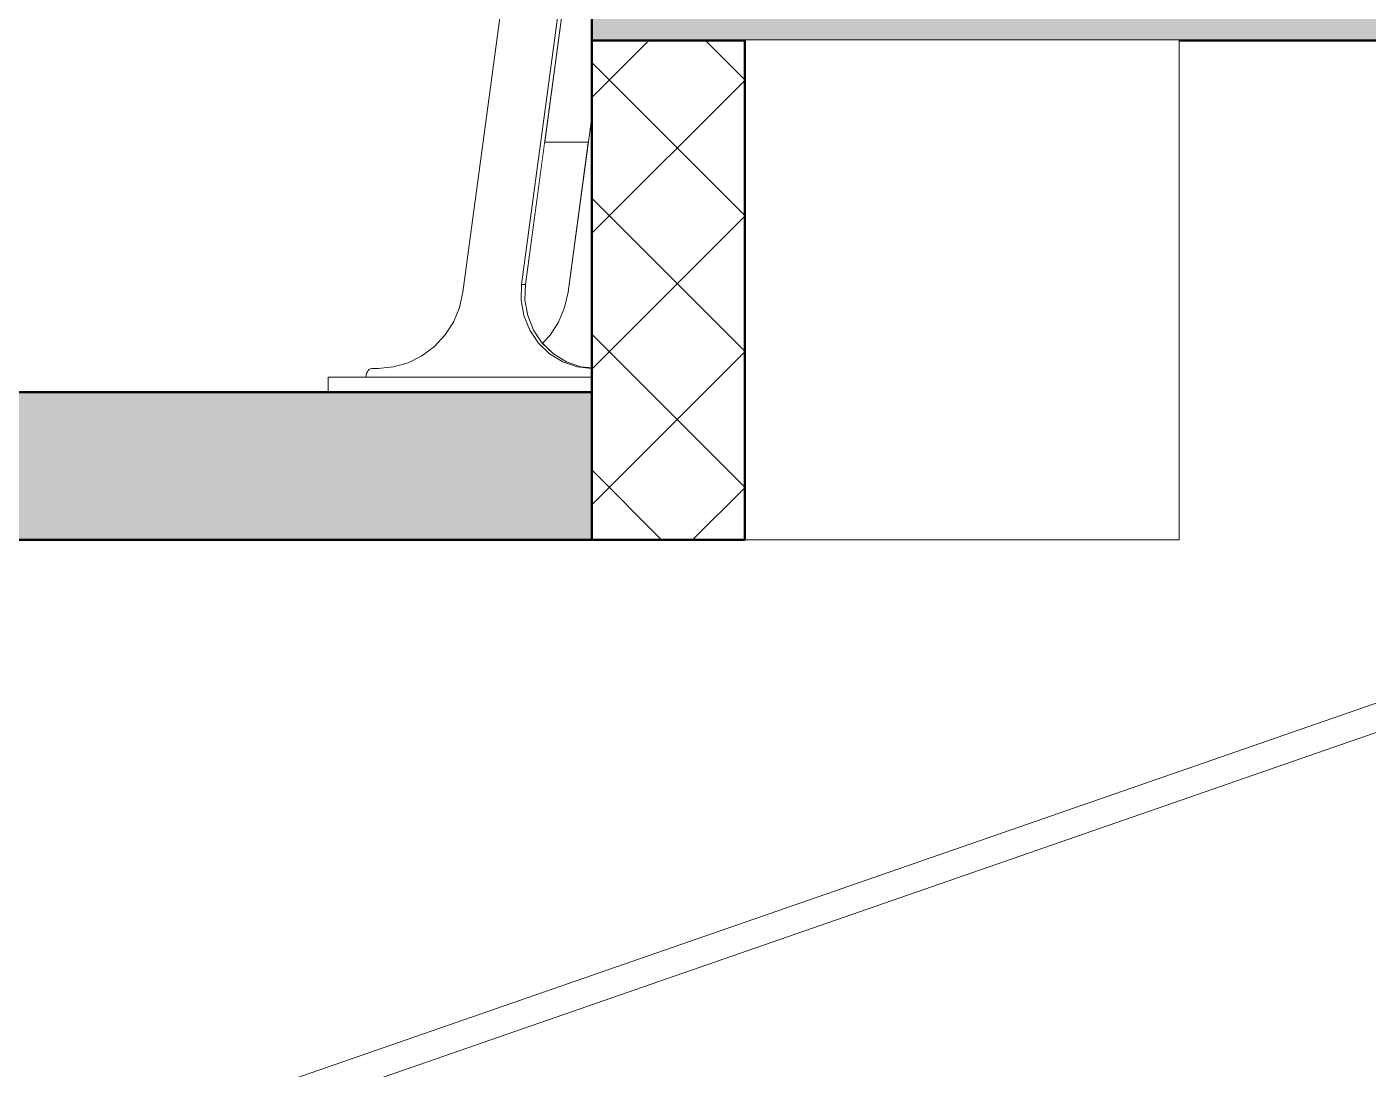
# Model space of a CAD drawing. Header units: millimetres. Extents: x -46169 to 247764, y -86316 to 18123.
# Drawn here: x 232790 to 233697, y -82134 to -81429 of the extents above; entities that cross this region are included whole.
import ezdxf

# ---------------------------------------------------------------- set-up
doc = ezdxf.new("R2010")
doc.units = ezdxf.units.MM
doc.header["$MEASUREMENT"] = 0
doc.linetypes.add('Wipeout_Contour', pattern=[1000, 0, -1000])
for name, color, linetype in [('New_A-20-M_Floor_Slab', 7, 'Continuous'), ('New_A-20-M_Roof', 7, 'Continuous'), ('New_A-25-M_Wall_Int', 7, 'Continuous'), ('New_A-35-M_FFE_Fixed', 7, 'Continuous')]:
    doc.layers.add(name, color=color, linetype=linetype)
for name, color, linetype, lineweight, true_color in [('New_A-20-M_Floor_Slab_Pen_No__107', 7, 'Continuous', 15, 0xa6a6a6), ('New_A-20-M_Floor_Slab_Pen_No__27', 7, 'Continuous', 50, 0x2a2a2a), ('New_A-20-M_Floor_Slab_Pen_No__29', 7, 'Continuous', 50, 0x2a2a2a), ('New_A-20-M_Floor_Slab_Pen_No__81', 7, 'Continuous', 20, 0x6a6a6a)]:
    doc.layers.add(name, color=color, linetype=linetype, lineweight=lineweight, true_color=true_color)
for name, color, linetype, lineweight in [('New_A-20-M_Floor_Slab_Pen_No__87', 8, 'Continuous', 20), ('New_A-20-M_Floor_Slab_Pen_No__89', 8, 'Continuous', 20), ('New_A-20-M_Roof_Pen_No__92', 8, 'Continuous', 13), ('New_A-35-M_FFE_Fixed_Pen_No__1', 7, 'Continuous', 13)]:
    doc.layers.add(name, color=color, linetype=linetype, lineweight=lineweight)

# ---------------------------------------------------------------- blocks, each defined once
blk = doc.blocks.new('Section Elem_36_5', base_point=(221877.12, -83027.49))
at = {"color": 254, "linetype": 'Wipeout_Contour', "lineweight": 0, "ltscale": 1728781.318272853}
blk.add_wipeout([(233140.1, -81506.74), (233169.67, -81506.74), (233171.96, -81489.76), (233171.96, -81337.99), (233192.43, -81337.99), (233205.08, -81244.11), (233175.51, -81244.11)], dxfattribs=at).dxf.layer = 'New_A-25-M_Wall_Int'
blk = doc.blocks.new('Section Elem_42_5', base_point=(221877.12, -83027.49))
at = {"color": 254, "linetype": 'Wipeout_Contour', "lineweight": 0, "ltscale": 740963.504321}
blk.add_wipeout([(233124.52, -81603.08), (233124.53, -81603.08), (233137.51, -81506.74)], dxfattribs=at).dxf.layer = 'New_A-20-M_Floor_Slab'
at = {"color": 254, "linetype": 'Wipeout_Contour', "lineweight": 0, "ltscale": 2964141.305111647}
blk.add_wipeout([(233126.78, -81613.74), (233128.64, -81624.22), (233132.61, -81634.07), (233138.5, -81642.81), (233138.71, -81643.01), (233143.8, -81637.52), (233149.53, -81628.58), (233153.63, -81618.73), (233155.98, -81608.29), (233169.67, -81506.74), (233140.1, -81506.74), (233127.11, -81603.08)], dxfattribs=at).dxf.layer = 'New_A-20-M_Floor_Slab'
at = {"layer": 'New_A-20-M_Floor_Slab_Pen_No__89', "linetype": 'Continuous'}
blk.add_line((233169.67, -81506.74), (233140.1, -81506.74), dxfattribs=at)
blk = doc.blocks.new('Section Elem_47_5', base_point=(221877.12, -83027.49))
at = {"color": 254, "linetype": 'Wipeout_Contour', "lineweight": 0, "ltscale": 988060.069035}
blk.add_wipeout([(233130.02, -81634.07), (233135.92, -81642.81), (233138.5, -81642.81), (233132.61, -81634.07)], dxfattribs=at).dxf.layer = 'New_A-35-M_FFE_Fixed'
at = {"color": 254, "linetype": 'Wipeout_Contour', "lineweight": 0, "ltscale": 988135.396926}
blk.add_wipeout([(233146.05, -81650.06), (233143.47, -81650.06), (233152.33, -81655.49), (233154.92, -81655.49)], dxfattribs=at).dxf.layer = 'New_A-35-M_FFE_Fixed'
at = {"color": 254, "linetype": 'Wipeout_Contour', "lineweight": 0, "ltscale": 988213.517408}
blk.add_wipeout([(233164.7, -81658.85), (233162.11, -81658.85), (233171.96, -81659.95), (233171.96, -81659.66)], dxfattribs=at).dxf.layer = 'New_A-35-M_FFE_Fixed'
at = {"color": 254, "linetype": 'Wipeout_Contour', "lineweight": 0, "ltscale": 987908.576726}
blk.add_wipeout([(233171.96, -81665.99), (232993.5, -81665.99), (232993.5, -81675.99), (233171.96, -81675.99)], dxfattribs=at).dxf.layer = 'New_A-35-M_FFE_Fixed'
at = {"layer": 'New_A-35-M_FFE_Fixed_Pen_No__1', "linetype": 'Continuous'}
blk.add_line((232993.5, -81675.99), (232993.5, -81665.99), dxfattribs=at)
at = {"color": 254, "linetype": 'Wipeout_Contour', "lineweight": 0, "ltscale": 988029.166588}
blk.add_wipeout([(233126.05, -81624.22), (233130.02, -81634.07), (233132.61, -81634.07), (233128.64, -81624.22)], dxfattribs=at).dxf.layer = 'New_A-35-M_FFE_Fixed'
at = {"color": 254, "linetype": 'Wipeout_Contour', "lineweight": 0, "ltscale": 988096.0245}
blk.add_wipeout([(233135.92, -81642.81), (233143.47, -81650.06), (233146.05, -81650.06), (233138.5, -81642.81)], dxfattribs=at).dxf.layer = 'New_A-35-M_FFE_Fixed'
at = {"color": 254, "linetype": 'Wipeout_Contour', "lineweight": 0, "ltscale": 988176.394982}
blk.add_wipeout([(233154.92, -81655.49), (233152.33, -81655.49), (233162.11, -81658.85), (233164.7, -81658.85)], dxfattribs=at).dxf.layer = 'New_A-35-M_FFE_Fixed'
at = {"color": 254, "linetype": 'Wipeout_Contour', "lineweight": 0, "ltscale": 988004.723428}
blk.add_wipeout([(233126.78, -81613.74), (233124.19, -81613.74), (233126.05, -81624.22), (233128.64, -81624.22)], dxfattribs=at).dxf.layer = 'New_A-35-M_FFE_Fixed'
at = {"color": 254, "linetype": 'Wipeout_Contour', "lineweight": 0, "ltscale": 21231697.70913412}
blk.add_wipeout([(233019.28, -81664.99), (233019.28, -81665.99), (233171.96, -81665.99), (233171.96, -81659.95), (233162.11, -81658.85), (233152.33, -81655.49), (233143.47, -81650.06), (233135.92, -81642.81), (233130.02, -81634.07), (233126.05, -81624.22), (233124.19, -81613.74), (233124.52, -81603.08), (233270, -80524.15), (233271.85, -80515.77), (233275.06, -80507.85), (233279.53, -80500.61), (233285.13, -80494.27), (233291.7, -80489.02), (233299.04, -80485.01), (233306.93, -80482.35), (233315.15, -80481.14), (233316.05, -80481), (233316.91, -80480.68), (233317.7, -80480.21), (233318.39, -80479.58), (233318.95, -80478.84), (233319.37, -80478), (233319.63, -80477.09), (233319.71, -80476.15), (233319.71, -80475.06), (233237.61, -80475.06), (233133.91, -81244.11), (233132.74, -81249.34), (233130.69, -81254.26), (233127.82, -81258.73), (233124.23, -81262.6), (233120.03, -81265.74), (233115.36, -81268.06), (233110.37, -81269.49), (233105.21, -81269.97), (233055.77, -81269.97), (233055.75, -81273.59), (233055.75, -81277.22), (233055.76, -81280.88), (233055.77, -81284.47), (233055.8, -81288.09), (233055.83, -81291.72), (233055.88, -81295.34), (233055.93, -81298.97), (233056.01, -81303.64), (233056.1, -81308.32), (233056.21, -81313), (233056.34, -81317.68), (233056.48, -81322.35), (233056.64, -81327.03), (233056.81, -81331.71), (233056.97, -81335.73), (233063.44, -81336.89), (233073.11, -81338.6), (233082.8, -81340.27), (233092.48, -81341.91), (233097.84, -81343.44), (233102.81, -81346), (233107.22, -81349.5), (233110.91, -81353.8), (233113.73, -81358.75), (233115.59, -81364.17), (233116.42, -81369.86), (233116.18, -81375.61), (233084.8, -81608.29), (233082.46, -81618.73), (233078.36, -81628.58), (233072.62, -81637.52), (233065.45, -81645.26), (233057.05, -81651.54), (233047.71, -81656.19), (233037.72, -81659.03), (233027.4, -81659.99), (233024.11, -81659.99), (233023.17, -81660.09), (233022.27, -81660.37), (233021.43, -81660.83), (233020.7, -81661.46), (233020.1, -81662.21), (233019.65, -81663.08), (233019.38, -81664.02)], dxfattribs=at).dxf.layer = 'New_A-35-M_FFE_Fixed'
at = {"layer": 'New_A-35-M_FFE_Fixed_Pen_No__1', "linetype": 'Continuous'}
for p, q in [((233084.8, -81608.29), (233116.18, -81375.61)), ((233082.46, -81618.73), (233084.8, -81608.29)), ((233078.36, -81628.58), (233082.46, -81618.73)), ((233072.62, -81637.52), (233078.36, -81628.58)), ((233126.05, -81624.22), (233130.02, -81634.07)), ((233128.64, -81624.22), (233132.61, -81634.07)), ((233065.45, -81645.26), (233072.62, -81637.52)), ((233057.05, -81651.54), (233065.45, -81645.26)), ((233027.4, -81659.99), (233037.72, -81659.03)), ((233037.72, -81659.03), (233047.71, -81656.19)), ((233047.71, -81656.19), (233057.05, -81651.54)), ((232993.5, -81665.99), (233171.96, -81665.99)), ((233019.28, -81664.99), (233019.38, -81664.02)), ((233019.28, -81665.99), (233019.28, -81664.99)), ((233019.38, -81664.02), (233019.65, -81663.08)), ((233019.65, -81663.08), (233020.1, -81662.21)), ((233020.1, -81662.21), (233020.7, -81661.46)), ((233020.7, -81661.46), (233021.43, -81660.83)), ((233021.43, -81660.83), (233022.27, -81660.37)), ((233022.27, -81660.37), (233023.17, -81660.09)), ((233023.17, -81660.09), (233024.11, -81659.99)), ((233024.11, -81659.99), (233027.4, -81659.99))]:
    blk.add_line(p, q, dxfattribs=at)
at = {"color": 254, "linetype": 'Wipeout_Contour', "lineweight": 0, "ltscale": 987686.810348}
blk.add_wipeout([(233223.02, -80872.6), (233124.53, -81603.08), (233127.11, -81603.08), (233225.6, -80872.6)], dxfattribs=at).dxf.layer = 'New_A-35-M_FFE_Fixed'
at = {"color": 254, "linetype": 'Wipeout_Contour', "lineweight": 0, "ltscale": 2470303.737860331}
blk.add_wipeout([(233138.71, -81643.01), (233146.05, -81650.06), (233154.92, -81655.49), (233164.7, -81658.85), (233171.96, -81659.66), (233171.96, -81489.76), (233155.98, -81608.29), (233153.63, -81618.73), (233149.53, -81628.58), (233143.8, -81637.52)], dxfattribs=at).dxf.layer = 'New_A-35-M_FFE_Fixed'
at = {"color": 254, "linetype": 'Wipeout_Contour', "lineweight": 0, "ltscale": 987987.851973}
blk.add_wipeout([(233127.11, -81603.08), (233124.52, -81603.08), (233124.19, -81613.74), (233126.78, -81613.74)], dxfattribs=at).dxf.layer = 'New_A-35-M_FFE_Fixed'
at = {"layer": 'New_A-35-M_FFE_Fixed_Pen_No__1', "linetype": 'Continuous'}
for p, q in [((233223.02, -80872.6), (233124.52, -81603.08)), ((233225.6, -80872.6), (233127.11, -81603.08)), ((233171.96, -81489.76), (233155.98, -81608.29)), ((233124.52, -81603.08), (233124.19, -81613.74)), ((233124.52, -81603.08), (233127.11, -81603.08)), ((233127.11, -81603.08), (233126.78, -81613.74)), ((233124.19, -81613.74), (233126.05, -81624.22)), ((233126.78, -81613.74), (233128.64, -81624.22)), ((233155.98, -81608.29), (233153.63, -81618.73)), ((233153.63, -81618.73), (233149.53, -81628.58)), ((233149.53, -81628.58), (233143.8, -81637.52)), ((233130.02, -81634.07), (233135.92, -81642.81)), ((233132.61, -81634.07), (233138.5, -81642.81)), ((233143.8, -81637.52), (233138.71, -81643.01)), ((233135.92, -81642.81), (233143.47, -81650.06)), ((233138.5, -81642.81), (233146.05, -81650.06)), ((233143.47, -81650.06), (233152.33, -81655.49)), ((233146.05, -81650.06), (233154.92, -81655.49)), ((233152.33, -81655.49), (233162.11, -81658.85)), ((233154.92, -81655.49), (233164.7, -81658.85)), ((233162.11, -81658.85), (233171.96, -81659.95)), ((233164.7, -81658.85), (233171.96, -81659.66))]:
    blk.add_line(p, q, dxfattribs=at)
blk = doc.blocks.new('Section Elem_51_5', base_point=(221877.12, -83027.49))
at = {"layer": 'New_A-20-M_Floor_Slab_Pen_No__81', "linetype": 'Continuous', "lineweight": 0, "true_color": 0x353535}
blk.add_hatch(color=250, dxfattribs=at).paths.add_polyline_path([(233171.96, -81775.99), (233171.96, -81675.99), (232198.8, -81675.99), (232198.8, -81775.99)])
at = {"layer": 'New_A-20-M_Floor_Slab_Pen_No__29', "linetype": 'Continuous'}
for p, q in [((233171.96, -81675.99), (232198.8, -81675.99)), ((233171.96, -81775.99), (232302.33, -81775.99))]:
    blk.add_line(p, q, dxfattribs=at)
blk = doc.blocks.new('Section Elem_52_5', base_point=(221877.12, -83027.49))
at = {"layer": 'New_A-20-M_Floor_Slab_Pen_No__81', "linetype": 'Continuous', "lineweight": 0, "true_color": 0x353535}
blk.add_hatch(color=250, dxfattribs=at).paths.add_polyline_path([(234145.12, -81437.99), (234145.12, -81337.99), (233171.96, -81337.99), (233171.96, -81437.99)])
at = {"layer": 'New_A-20-M_Floor_Slab_Pen_No__29', "linetype": 'Continuous'}
for p, q in [((233171.96, -81337.99), (233171.96, -81437.99)), ((233275.49, -81437.99), (233171.96, -81437.99)), ((234145.12, -81437.99), (233275.49, -81437.99))]:
    blk.add_line(p, q, dxfattribs=at)
blk = doc.blocks.new('Section Elem_66_5', base_point=(221877.12, -83027.49))
at = {"color": 254, "linetype": 'Wipeout_Contour', "lineweight": 0, "ltscale": 989284.838437}
blk.add_wipeout([(233369.6, -81775.99), (233569.6, -81775.99), (233569.6, -81437.99), (233369.6, -81437.99)], dxfattribs=at).dxf.layer = 'New_A-20-M_Floor_Slab'
at = {"layer": 'New_A-20-M_Floor_Slab_Pen_No__87', "linetype": 'Continuous'}
for p, q in [((233569.6, -81775.99), (233569.6, -81437.99)), ((233369.6, -81775.99), (233569.6, -81775.99))]:
    blk.add_line(p, q, dxfattribs=at)
blk = doc.blocks.new('Section Elem_67_5', base_point=(221877.12, -83027.49))
at = {"layer": 'New_A-20-M_Floor_Slab_Pen_No__27', "linetype": 'Continuous'}
for p, q in [((233171.96, -81437.99), (233171.96, -81675.99)), ((233171.96, -81675.99), (233171.96, -81775.99))]:
    blk.add_line(p, q, dxfattribs=at)
at = {"color": 254, "linetype": 'Wipeout_Contour', "lineweight": 0, "ltscale": 988729.57502}
blk.add_wipeout([(233275.49, -81437.99), (233275.49, -81775.99), (233369.6, -81775.99), (233369.6, -81437.99)], dxfattribs=at).dxf.layer = 'New_A-20-M_Floor_Slab'
at = {"layer": 'New_A-20-M_Floor_Slab_Pen_No__107', "linetype": 'Continuous'}
h = blk.add_hatch(dxfattribs=at)
h.set_pattern_fill('Concrete_Block_0005', color=256, style=0, pattern_type=2)
h.set_pattern_definition([(45, (221877.115, -83027.49), (-45.96194, 45.96194), []), (135, (221877.115, -83027.49), (45.96194, 45.96194), [])])
h.paths.add_polyline_path([(233275.49, -81775.99), (233275.49, -81437.99), (233171.96, -81437.99), (233171.96, -81775.99)])
at = {"layer": 'New_A-20-M_Floor_Slab_Pen_No__27', "linetype": 'Continuous'}
for p, q in [((233275.49, -81437.99), (233275.49, -81775.99)), ((233275.49, -81775.99), (233171.96, -81775.99))]:
    blk.add_line(p, q, dxfattribs=at)
at = {"layer": 'New_A-20-M_Floor_Slab_Pen_No__87', "linetype": 'Continuous'}
blk.add_line((233369.6, -81775.99), (233275.49, -81775.99), dxfattribs=at)
blk = doc.blocks.new('Section Elem_81_5', base_point=(221877.12, -83027.49))
at = {"color": 254, "linetype": 'Wipeout_Contour', "lineweight": 0, "ltscale": 997328.976935}
blk.add_wipeout([(240783.96, -79427.49), (230618.33, -82957.6), (230624.49, -82975.35), (240841.25, -79427.49)], dxfattribs=at).dxf.layer = 'New_A-20-M_Roof'
at = {"layer": 'New_A-20-M_Roof_Pen_No__92', "linetype": 'Continuous'}
for p, q in [((240783.96, -79427.49), (230618.33, -82957.6)), ((230624.49, -82975.35), (240841.25, -79427.49))]:
    blk.add_line(p, q, dxfattribs=at)

msp = doc.modelspace()

# ---------------------------------------------------------------- block references
at = {"layer": 'New_A-25-M_Wall_Int'}
msp.add_blockref('Section Elem_36_5', (221877.12, -83027.49), dxfattribs=at)

# ---------------------------------------------------------------- next in the draw order: block references
at = {"layer": 'New_A-20-M_Floor_Slab'}
msp.add_blockref('Section Elem_42_5', (221877.12, -83027.49), dxfattribs=at)

# ---------------------------------------------------------------- next in the draw order: block references
at = {"layer": 'New_A-35-M_FFE_Fixed'}
msp.add_blockref('Section Elem_47_5', (221877.12, -83027.49), dxfattribs=at)

# ---------------------------------------------------------------- next in the draw order: block references
at = {"layer": 'New_A-20-M_Floor_Slab'}
for name in ['Section Elem_52_5', 'Section Elem_51_5']:
    msp.add_blockref(name, (221877.12, -83027.49), dxfattribs=at)

# ---------------------------------------------------------------- next in the draw order: block references
msp.add_blockref('Section Elem_66_5', (221877.12, -83027.49), dxfattribs=at)

# ---------------------------------------------------------------- next in the draw order: block references
msp.add_blockref('Section Elem_67_5', (221877.12, -83027.49), dxfattribs=at)

# ---------------------------------------------------------------- next in the draw order: block references
at = {"layer": 'New_A-20-M_Roof'}
msp.add_blockref('Section Elem_81_5', (221877.12, -83027.49), dxfattribs=at)

doc.saveas('drawing.dxf')
